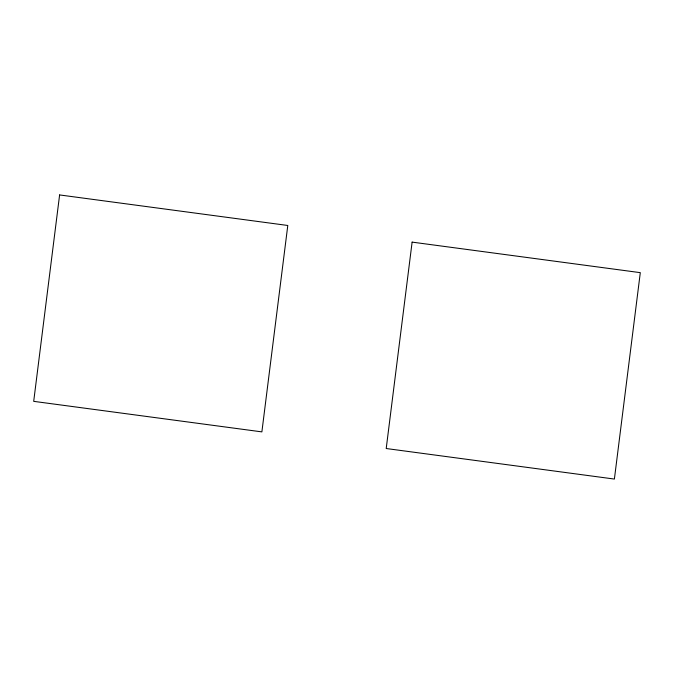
<?xml version="1.0" encoding="UTF-8"?>
<svg xmlns="http://www.w3.org/2000/svg" width="674" height="674" viewBox="0 0 674 674"><rect width="100%" height="100%" fill="white"/><g stroke="black" fill="none" stroke-linecap="round" stroke-linejoin="round"><path stroke-width="1.01" d="M59.607 194.938L33.7 401.35L261.883 431.882L287.79 225.478L59.607 194.938M412.117 242.118L386.21 448.522L614.393 479.062L640.3 272.65L412.117 242.118"/></g></svg>
